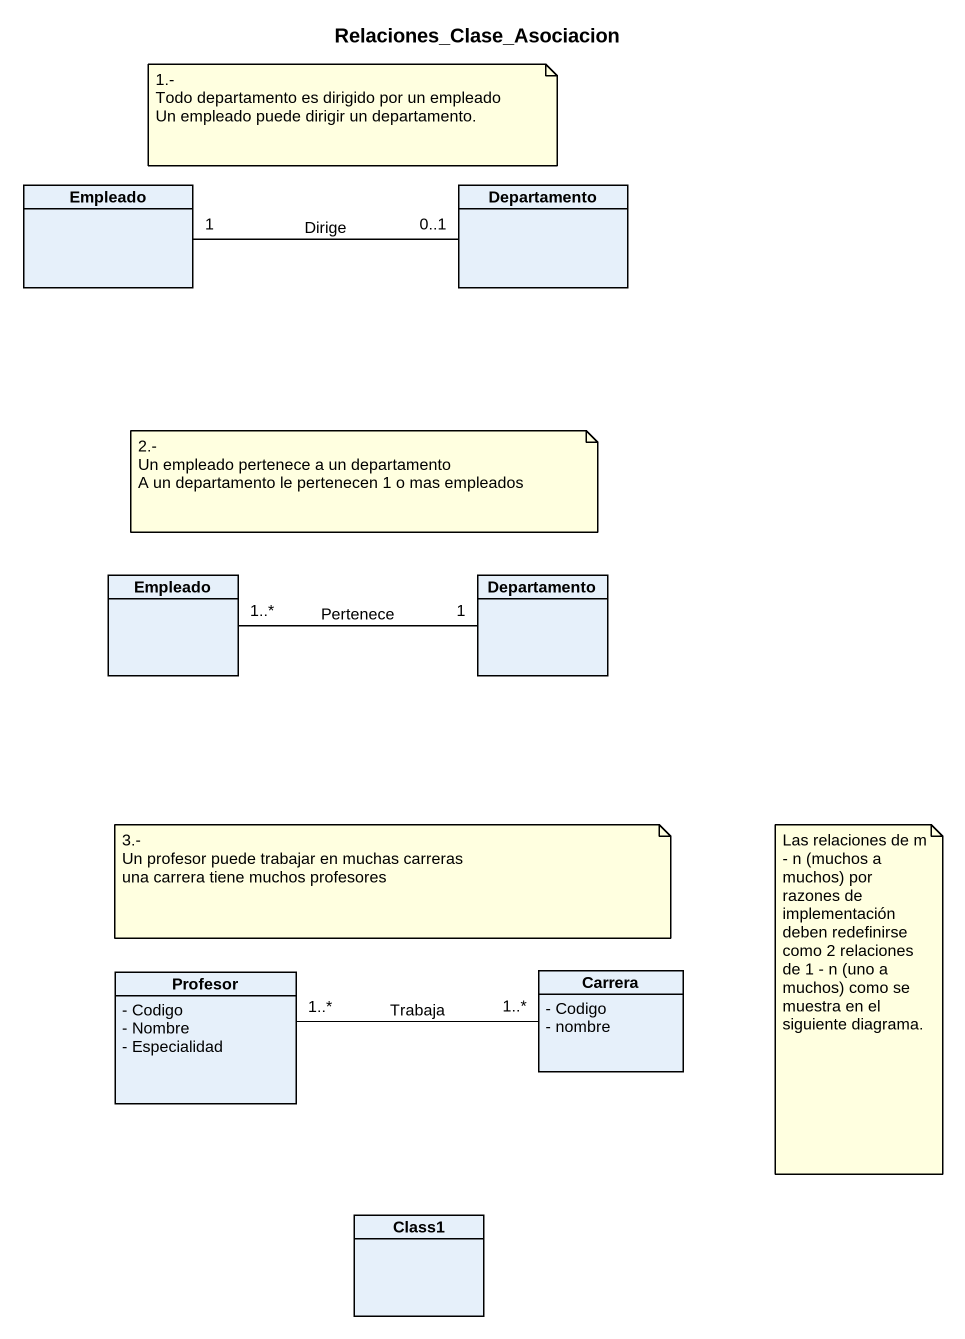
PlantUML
@startuml
title Relaciones_Clase_Asociacion
hide circle
hide empty members
skinparam classAttributeIconSize 0
class Empleado
class Departamento
class "Empleado" as Empleado_2
class "Departamento" as Departamento_2
class Profesor {
  - Codigo
  - Nombre
  - Especialidad
}
class Carrera {
  - Codigo
  - nombre
}
class Class1
Empleado "1" -right- "0..1" Departamento : Dirige
Empleado_2 "1..*" -right- "1" Departamento_2 : Pertenece
Profesor "1..*" -right- "1..*" Carrera : Trabaja
note as N1
  1.-
  Todo departamento es dirigido por un empleado
  Un empleado puede dirigir un departamento.
end note
note as N2
  2.-
  Un empleado pertenece a un departamento
  A un departamento le pertenecen 1 o mas empleados
end note
note as N3
  3.-
  Un profesor puede trabajar en muchas carreras
  una carrera tiene muchos profesores
end note
note as N4
  Las relaciones de m - n (muchos a muchos) por razones de implementación deben redefinirse como 2 relaciones de 1 - n (uno a muchos) como se muestra en el siguiente diagrama.
end note
@enduml
